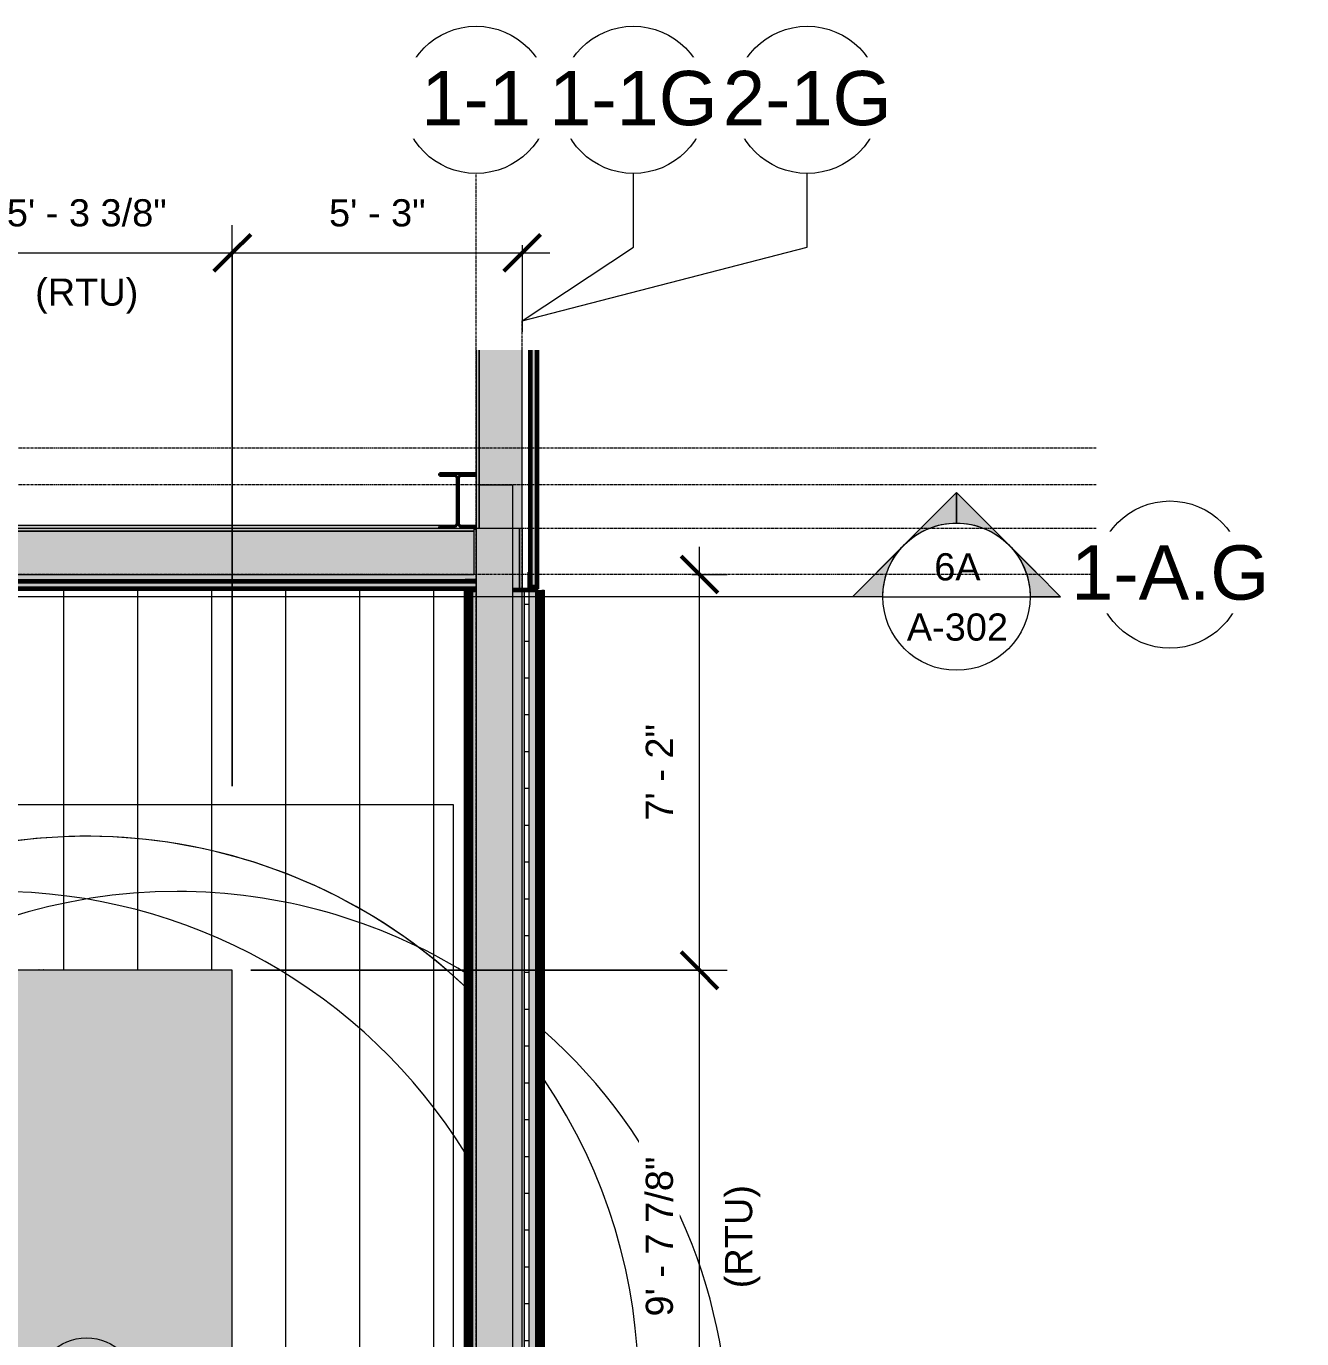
# Model space of a CAD drawing. Header units: inches. Extents: x 21290 to 29226, y -23522 to -20467.
# Drawn here: x 27632.7 to 27909.9, y -22535.6 to -22250.4 of the extents above; entities that cross this region are included whole.
import ezdxf

# ---------------------------------------------------------------- set-up
doc = ezdxf.new("R2010")
doc.units = ezdxf.units.IN
doc.header["$MEASUREMENT"] = 0
doc.linetypes.add('Grid Line 1_2_', pattern=[0.875, 0.5, -0.125, 0.125, -0.125])
for name, color, linetype, lineweight in [('A-ANNO-DIMS', 211, 'Continuous', 9), ('A-ANNO-DIMS-64', 211, 'Continuous', 9), ('A-GLAZ-CWMG', 51, 'Continuous', 9), ('A-ROOF-PATT', 132, 'Continuous', 9), ('A-WALL', 113, 'Continuous', 9), ('A-WALL-PATT', 111, 'Continuous', 25), ('G-ANNO-SYMB', 111, 'Continuous', 9), ('M-EQPM', 50, 'Continuous', 9), ('S-BEAM', 12, 'Continuous', 9), ('S-COLS', 52, 'Continuous', 9), ('S-GRID', 1, 'Continuous', 9), ('S-GRID-IDEN', 1, 'Continuous', 9)]:
    doc.layers.add(name, color=color, linetype=linetype, lineweight=lineweight)
doc.styles.add('Arial_2', font='arial.ttf', dxfattribs={"height": 11.802395})
doc.styles.add('Arial_3', font='arial.ttf', dxfattribs={"height": 5.901198})
doc.dimstyles.new('Linear_-_3_32__Arial', dxfattribs={"dimscale": 12, "dimtxt": 6, "dimasz": 0.666667, "dimexe": 0.5, "dimexo": 0.333333, "dimgap": 0.333333, "dimtad": 1, "dimdec": 4, "dimrnd": 0.0625, "dimzin": 1, "dimdsep": 46, "dimlunit": 4, "dimtxsty": 'Arial_3', "dimblk1": 'OBLIQUE', "dimblk2": 'OBLIQUE', "dimsah": 1, "dimcen": 0.09, "dimdle": 0.5, "dimazin": 0, "dimtfac": 1, "dimtdec": 4, "dimtix": 1, "dimtmove": 0, "dimatfit": 3, "dimfxl": 1, "dimtvp": 1, "dimtfill": 1, "dimfrac": 2, "dimtolj": 1, "dimtzin": 0, "dimarcsym": 2})

# ---------------------------------------------------------------- blocks, each defined once
blk = doc.blocks.new('Carrier_48TC_Standard_Efficiency_Gas_Heat_Electric_Cooling_Packaged_Rooftop_Unit_3_to_15_nominal_tons - 15 ton 48TC__16-873539-Roof Low - Callout 6')
at = {"layer": 'M-EQPM'}
for points in [[(-57.94, -31.69), (57.94, -31.69), (57.94, 31.69), (-57.94, 31.69), (-57.94, 22.38)], [(57.94, 15.44), (58.06, 15.44), (58.06, 27.31), (57.94, 27.31), (57.94, 22.38)], [(57.94, 9.44), (57.94, 9.31), (58.06, 9.31), (58.06, 10.32), (57.94, 10.32), (57.94, 9.55)], [(57.94, -25.06), (58.06, -25.06), (58.06, 6.69), (57.94, 6.69)]]:
    blk.add_hatch(color=256, dxfattribs=at).paths.add_polyline_path(points, flags=0)
for p, q in [((-105.94, -79.69), (-105.94, 67.69)), ((-105.94, 67.69), (93.94, 67.69)), ((93.94, 67.69), (93.94, -79.69)), ((57.94, 31.69), (-57.94, 31.69)), ((-57.94, 31.69), (-57.94, -31.69)), ((57.94, -31.69), (57.94, 31.69)), ((58.06, 27.31), (57.94, 27.31)), ((58.06, 27.31), (58.06, 15.44)), ((57.94, 15.44), (58.06, 15.44)), ((58.06, 10.34), (57.94, 10.34)), ((57.94, 9.29), (58.06, 9.29)), ((58.06, 10.32), (58.06, 10.34)), ((58.06, 10.34), (58.06, 9.29)), ((58.06, 9.29), (58.06, 9.31)), ((58.06, 6.69), (57.94, 6.69)), ((58.06, 6.69), (58.06, -25.06)), ((57.94, -25.06), (58.06, -25.06)), ((-57.94, -31.69), (57.94, -31.69)), ((93.94, -79.69), (-105.94, -79.69))]:
    blk.add_line(p, q, dxfattribs=at)
for centre, radius in [((-44.94, 19.69), 11), ((-44.94, 19.69), 8.25), ((-44.94, 19.69), 5.5), ((-44.94, 19.69), 2.75), ((-32.94, 0), 11), ((-32.94, 0), 8.25), ((-32.94, 0), 5.5), ((-32.94, 0), 2.75), ((-44.94, -19.69), 11), ((-44.94, -19.69), 8.25), ((-44.94, -19.69), 5.5), ((-44.94, -19.69), 2.75)]:
    blk.add_circle(centre, radius, dxfattribs=at)
for centre, start, end in [((-44.94, 19.69), 360, 238.3397), ((-32.94, 0), 316.5745, 180), ((-32.94, 0), 360, 223.4255), ((-44.94, -19.69), 360, 211.5514), ((-44.94, 19.69), 301.6603, 360), ((-32.94, 0), 180, 223.4255), ((-32.94, 0), 316.5745, 360), ((-44.94, -19.69), 328.4486, 360), ((-44.94, -19.69), 220.7634, 221.3459), ((-44.94, -19.69), 221.6953, 318.3047), ((-32.94, 0), 234.7693, 235.5808), ((-32.94, 0), 234.7693, 235.5808), ((-32.94, 0), 236.0676, 303.9324), ((-32.94, 0), 236.0676, 303.9324), ((-44.94, 19.69), 258.84, 261.5721), ((-44.94, 19.69), 263.4171, 276.5829), ((-44.94, 19.69), 278.4279, 281.16), ((-32.94, 0), 304.4192, 305.2307), ((-32.94, 0), 304.4192, 305.2307), ((-44.94, -19.69), 318.6541, 319.2366)]:
    blk.add_arc(centre, 120, start, end, dxfattribs=at)
blk = doc.blocks.new('Rectangular Mullion - Profile_Polycarbonate_Upper and left-1528482-Roof Low - Callout 6')
at = {"layer": 'A-GLAZ-CWMG'}
blk.add_hatch(color=256, dxfattribs=at).paths.add_polyline_path([(0, 1.14), (0, -0.98), (-2.83, -0.98), (-2.83, -0.86), (-2.77, -0.86), (-2.77, -0.92), (-0.06, -0.92), (-0.06, 1.08), (-3.56, 1.08), (-3.56, 0.85), (-3.37, 0.85), (-3.37, 0.79), (-3.62, 0.79), (-3.62, 1.14)], flags=0)
at = {"layer": 'A-GLAZ-CWMG', "lineweight": 30}
for p, q in [((-3.62, 1.14), (0, 1.14)), ((-3.62, 0.79), (-3.62, 1.14)), ((-3.37, 0.79), (-3.62, 0.79)), ((-0.06, 1.08), (-3.56, 1.08)), ((-3.56, 1.08), (-3.56, 0.85)), ((-3.56, 0.85), (-3.37, 0.85)), ((-3.37, 0.85), (-3.37, 0.79)), ((-0.06, -0.92), (-0.06, 1.08)), ((0, 1.14), (0, -0.98)), ((-2.83, -0.98), (-2.83, -0.86)), ((-2.83, -0.86), (-2.77, -0.86)), ((0, -0.98), (-2.83, -0.98)), ((-2.77, -0.86), (-2.77, -0.92)), ((-2.77, -0.92), (-0.06, -0.92))]:
    blk.add_line(p, q, dxfattribs=at)
blk = doc.blocks.new('Girt_C - 8_D-1405608-Roof Low - Callout 6')
at = {"layer": 'S-BEAM'}
for points in [[(26271.58, -22789.05), (26279.2, -22789.05), (26279.2, -22350.05), (26272.04, -22350.05), (26272.04, -22359.55), (26271.58, -22359.55), (26271.58, -22787.59)], [(26271.45, -22789.05), (26271.58, -22789.05), (26271.58, -22359.55), (26271.39, -22359.55), (26271.39, -22789.05)], [(26279.39, -22789.05), (26279.39, -22359.55), (26279.2, -22359.55), (26279.2, -22789.05), (26279.34, -22789.05)]]:
    blk.add_hatch(color=256, dxfattribs=at).paths.add_polyline_path(points, flags=0)
for p, q in [((26272.04, -22350.05), (26279.2, -22350.05)), ((26279.39, -22789.05), (26279.39, -22350.05)), ((26271.39, -22359.55), (26271.39, -22789.05))]:
    blk.add_line(p, q, dxfattribs=at)
blk = doc.blocks.new('Girt_C - 8_D-1411125-Roof Low - Callout 6')
at = {"layer": 'S-BEAM'}
for points in [[(26279.39, -22372.93), (26280.74, -22372.93), (26280.74, -22359.55), (26279.39, -22359.55)], [(26280.75, -22372.93), (26280.81, -22372.93), (26280.81, -22359.55), (26280.74, -22359.55), (26280.74, -22372.93)], [(26281.2, -22372.93), (26281.39, -22372.93), (26281.37, -22359.55), (26280.81, -22359.55), (26280.81, -22372.93), (26281.2, -22372.93)]]:
    blk.add_hatch(color=256, dxfattribs=at).paths.add_polyline_path(points, flags=0)
for p, q in [((26280.74, -22359.55), (26280.74, -22372.93)), ((26280.81, -22359.55), (26280.81, -22372.93)), ((26281.39, -22359.55), (26281.39, -22372.93))]:
    blk.add_line(p, q, dxfattribs=at)
blk = doc.blocks.new('Girt_Z - 10_D-1472864-Roof Low - Callout 6')
at = {"layer": 'S-BEAM'}
for points in [[(26270.89, -22360.13), (26270.89, -22359.55), (25632.1, -22359.55), (25632.1, -22360.13), (26264.11, -22360.13)], [(26270.89, -22360.2), (26270.89, -22360.13), (25632.1, -22360.13), (25632.1, -22360.2), (26264.11, -22360.2)], [(26270.89, -22369.37), (26270.89, -22360.2), (25632.1, -22360.2), (25632.1, -22369.37), (26269.66, -22369.37)], [(26270.89, -22369.55), (26270.89, -22369.37), (25632.1, -22369.39), (25632.1, -22369.55), (26269.66, -22369.55)]]:
    blk.add_hatch(color=256, dxfattribs=at).paths.add_polyline_path(points, flags=0)
for p, q in [((26270.89, -22359.55), (25632.1, -22359.55)), ((26270.89, -22360.13), (25632.1, -22360.13)), ((26270.89, -22360.2), (25632.1, -22360.2)), ((26270.89, -22359.55), (26270.89, -22360.13)), ((26270.89, -22360.13), (26270.89, -22360.2)), ((26270.89, -22360.2), (26270.89, -22369.37)), ((25632.1, -22369.55), (26270.89, -22369.55)), ((26270.89, -22369.37), (26270.89, -22369.55))]:
    blk.add_line(p, q, dxfattribs=at)
blk = doc.blocks.new('Girt_Z - 10_D-1223971-Roof Low - Callout 6')
at = {"layer": 'S-BEAM'}
for points in [[(26271.39, -22359.55), (26271.96, -22359.55), (26271.96, -22320.77), (26271.39, -22320.77), (26271.39, -22358.87)], [(26271.96, -22359.55), (26272.04, -22359.55), (26272.04, -22320.77), (26271.96, -22320.77), (26271.96, -22358.87)], [(26281.2, -22359.55), (26281.2, -22320.77), (26272.04, -22320.77), (26272.04, -22359.55), (26275.2, -22359.55)], [(26281.3, -22359.55), (26281.39, -22359.55), (26281.37, -22320.77), (26281.2, -22320.77), (26281.2, -22359.55)]]:
    blk.add_hatch(color=256, dxfattribs=at).paths.add_polyline_path(points, flags=0)
for p, q in [((26271.39, -22320.77), (26271.39, -22359.55)), ((26271.96, -22320.77), (26271.96, -22359.55)), ((26272.04, -22320.77), (26272.04, -22359.55)), ((26281.39, -22359.55), (26281.39, -22320.77)), ((26271.96, -22359.55), (26271.39, -22359.55)), ((26272.04, -22359.55), (26271.96, -22359.55)), ((26281.2, -22359.55), (26272.04, -22359.55)), ((26281.39, -22359.55), (26281.2, -22359.55))]:
    blk.add_line(p, q, dxfattribs=at)
blk = doc.blocks.new('Rectangular Mullion - Profile_Polycarbonate_right-1125060-Roof Low - Callout 6')
at = {"layer": 'A-GLAZ-CWMG'}
h = blk.add_hatch(color=256, dxfattribs=at)
h.paths.add_polyline_path([(-1.25, -0.98), (-1.25, -0.92), (-2.77, -0.92), (-2.77, -0.86), (-2.83, -0.86), (-2.83, -0.98)], flags=0)
h.paths.add_polyline_path([(-3.37, 0.79), (-3.37, 0.85), (-3.56, 0.85), (-3.56, 1.08), (-1.25, 1.1), (-1.25, 1.14), (-3.62, 1.14), (-3.62, 0.79)], flags=0)
at = {"layer": 'A-GLAZ-CWMG', "lineweight": 30}
for p, q in [((-1.25, 1.14), (-3.62, 1.14)), ((-3.62, 1.14), (-3.62, 0.79)), ((-3.62, 0.79), (-3.37, 0.79)), ((-3.56, 0.85), (-3.56, 1.08)), ((-3.56, 1.08), (-1.25, 1.08)), ((-3.37, 0.85), (-3.56, 0.85)), ((-3.37, 0.79), (-3.37, 0.85)), ((-2.77, -0.86), (-2.83, -0.86)), ((-2.83, -0.86), (-2.83, -0.98)), ((-2.83, -0.98), (-1.25, -0.98)), ((-2.77, -0.92), (-2.77, -0.86)), ((-1.25, -0.92), (-2.77, -0.92))]:
    blk.add_line(p, q, dxfattribs=at)
blk = doc.blocks.new('Grid - Grid Head - Circle-14747-Roof Low - Callout 6')
at = {"layer": 'S-GRID-IDEN'}
blk.add_circle((0, 0), 0.25, dxfattribs=at)
blk = doc.blocks.new('Section - Section Head - Filled-1526-Roof Low - Callout 6')
at = {"layer": 'G-ANNO-SYMB'}
h = blk.add_hatch(color=256, dxfattribs=at)
edge = h.paths.add_edge_path(flags=0)
edge.add_line((-0.4268, 0.1768), (-0.25, 0.3536))
edge.add_line((-0.25, 0.3536), (-0.25, 0.25))
edge.add_arc((-0.25, 0), 0.25, 90, 135)
h = blk.add_hatch(color=256, dxfattribs=at)
edge = h.paths.add_edge_path(flags=0)
edge.add_arc((-0.25, 0), 0.25, 45, 90)
edge.add_line((-0.25, 0.25), (-0.25, 0.3536))
edge.add_line((-0.25, 0.3536), (-0.0732, 0.1768))
h = blk.add_hatch(color=256, dxfattribs=at)
edge = h.paths.add_edge_path(flags=0)
edge.add_arc((-0.25, 0), 0.2503, 137.9216, 180)
edge.add_line((-0.5003, 0), (-0.6036, 0))
edge.add_line((-0.6036, 0), (-0.4358, 0.1678))
h = blk.add_hatch(color=256, dxfattribs=at)
edge = h.paths.add_edge_path(flags=0)
edge.add_line((-0.0642, 0.1678), (0.1036, 0))
edge.add_line((0.1036, 0), (0.0003, 0))
edge.add_arc((-0.25, 0), 0.2503, 0, 42.0784)
for p, q in [((-0.25, 0.3536), (-0.6036, 0)), ((-0.25, 0.3536), (-0.4268, 0.1768)), ((-0.25, 0.3536), (0.1036, 0)), ((-0.25, 0.25), (-0.25, 0.3536)), ((-0.0732, 0.1768), (-0.25, 0.3536)), ((-0.25, 0.3536), (-0.25, 0.25)), ((-0.4358, 0.1678), (-0.6036, 0)), ((0.1036, 0), (-0.0642, 0.1678)), ((-0.6036, 0), (-0.5003, 0)), ((0.0003, 0), (0.1036, 0)), ((-0.5, 0), (-0.6036, 0)), ((0, 0), (0.1036, 0))]:
    blk.add_line(p, q, dxfattribs=at)
for radius, start, end in [(0.25, 360, 180), (0.25, 90, 135), (0.25, 45, 90), (0.2503, 137.9216, 180), (0.2503, 0, 42.0784), (0.25, 180, 360)]:
    blk.add_arc((-0.25, 0), radius, start, end, dxfattribs=at)
blk = doc.blocks.new('DIMBLOCK5-Roof Low - Callout 6')
at = {"layer": 'A-ANNO-DIMS-64'}
for p, q in [((27614.12, -22415.55), (27614.12, -22293.62)), ((27677.49, -22415.55), (27677.49, -22293.62)), ((27614.12, -22299.62), (27677.49, -22299.62)), ((27614.12, -22299.62), (27614.12, -22415.55)), ((27677.49, -22299.62), (27677.49, -22415.55))]:
    blk.add_line(p, q, dxfattribs=at)
at = {"layer": 'A-ANNO-DIMS-64', "lineweight": 50}
for p, q in [((27614.12, -22299.62), (27618.12, -22295.62)), ((27677.49, -22299.62), (27681.49, -22295.62)), ((27614.12, -22299.62), (27610.12, -22303.62)), ((27677.49, -22299.62), (27673.49, -22303.62))]:
    blk.add_line(p, q, dxfattribs=at)
at = {"layer": 'A-ANNO-DIMS-64', "color": 0, "attachment_point": 1, "line_spacing_factor": 0.938532, "style": 'Arial_3', "bg_fill": 3, "box_fill_scale": 1.25, "bg_fill_color": 0, "bg_fill_transparency": 0}
for s, insert, char_height, width in [('5\' - 3 3/8"', (27628.5, -22287.97), 5.9012, 41.5385), ('(RTU)', (27634.64, -22305.2), 5.901, 26.8062)]:
    blk.add_mtext(s, dxfattribs=dict(at, insert=insert, char_height=char_height, width=width))
blk = doc.blocks.new('_Oblique')
at = {"color": 0, "linetype": 'ByBlock', "lineweight": -2}
blk.add_line((-0.5, -0.5), (0.5, 0.5), dxfattribs=at)
blk = doc.blocks.new('DIMBLOCK6-Roof Low - Callout 6')
at = {"layer": 'A-ANNO-DIMS-64'}
for p, q in [((27677.49, -22415.55), (27677.49, -22293.62)), ((27740.49, -22297.97), (27740.49, -22305.62)), ((27677.49, -22299.62), (27746.49, -22299.62)), ((27677.49, -22299.62), (27677.49, -22415.55)), ((27740.49, -22299.62), (27740.49, -22316.82))]:
    blk.add_line(p, q, dxfattribs=at)
at = {"layer": 'A-ANNO-DIMS-64', "lineweight": 50}
for p, q in [((27677.49, -22299.62), (27681.49, -22295.62)), ((27740.49, -22299.62), (27744.49, -22295.62)), ((27677.49, -22299.62), (27673.49, -22303.62)), ((27740.49, -22299.62), (27736.49, -22303.62))]:
    blk.add_line(p, q, dxfattribs=at)
at = {"layer": 'A-ANNO-DIMS-64', "color": 0, "insert": (27698.52, -22287.97), "char_height": 5.901, "width": 25.1446, "attachment_point": 1, "line_spacing_factor": 0.938532, "style": 'Arial_3', "bg_fill": 3, "box_fill_scale": 1.25, "bg_fill_color": 0, "bg_fill_transparency": 0}
blk.add_mtext('5\' - 3"', dxfattribs=at)
blk = doc.blocks.new('DIMBLOCK10-Roof Low - Callout 6')
at = {"layer": 'A-ANNO-DIMS-64', "lineweight": 50}
for p, q in [((27779.02, -22455.55), (27775.02, -22451.55)), ((27779.02, -22455.55), (27783.02, -22459.55)), ((27779.02, -22571.43), (27775.02, -22567.43)), ((27779.02, -22571.43), (27783.02, -22575.43))]:
    blk.add_line(p, q, dxfattribs=at)
at = {"layer": 'A-ANNO-DIMS-64'}
for p, q in [((27681.49, -22455.55), (27785.02, -22455.55)), ((27779.02, -22455.55), (27681.49, -22455.55)), ((27779.02, -22571.43), (27779.02, -22455.55)), ((27681.49, -22571.43), (27785.02, -22571.43)), ((27779.02, -22571.43), (27681.49, -22571.43))]:
    blk.add_line(p, q, dxfattribs=at)
at = {"layer": 'A-ANNO-DIMS-64', "color": 0, "attachment_point": 1, "rotation": 90, "line_spacing_factor": 0.938532, "style": 'Arial_3', "bg_fill": 3, "box_fill_scale": 1.25, "bg_fill_color": 0, "bg_fill_transparency": 0}
for s, insert, char_height, width in [('9\' - 7 7/8"', (27767.36, -22530.8), 5.9012, 41.5385), ('(RTU)', (27784.59, -22524.66), 5.901, 26.8062)]:
    blk.add_mtext(s, dxfattribs=dict(at, insert=insert, char_height=char_height, width=width))
blk = doc.blocks.new('DIMBLOCK11-Roof Low - Callout 6')
at = {"layer": 'A-ANNO-DIMS-64'}
for p, q in [((27779.02, -22455.55), (27779.02, -22363.55)), ((27777.36, -22369.55), (27785.02, -22369.55)), ((27779.02, -22369.55), (27777.36, -22369.55)), ((27681.49, -22455.55), (27785.02, -22455.55)), ((27779.02, -22455.55), (27681.49, -22455.55))]:
    blk.add_line(p, q, dxfattribs=at)
at = {"layer": 'A-ANNO-DIMS-64', "lineweight": 50}
for p, q in [((27779.02, -22369.55), (27775.02, -22365.55)), ((27779.02, -22369.55), (27783.02, -22373.55)), ((27779.02, -22455.55), (27775.02, -22451.55)), ((27779.02, -22455.55), (27783.02, -22459.55))]:
    blk.add_line(p, q, dxfattribs=at)
at = {"layer": 'A-ANNO-DIMS-64', "color": 0, "insert": (27767.36, -22423.03), "char_height": 5.901, "width": 25.1446, "attachment_point": 1, "rotation": 90, "line_spacing_factor": 0.938532, "style": 'Arial_3', "bg_fill": 3, "box_fill_scale": 1.25, "bg_fill_color": 0, "bg_fill_transparency": 0}
blk.add_mtext('7\' - 2"', dxfattribs=at)

msp = doc.modelspace()

# ---------------------------------------------------------------- hatches: boundary and pattern name
at = {"layer": 'A-ROOF-PATT'}
h = msp.add_hatch(dxfattribs=at)
h.set_pattern_fill('FP_18', color=256, style=0, pattern_type=2)
h.set_pattern_definition([(90, (1459.402, -40.069), (-16.082, 1e-15), [])])
h.paths.add_polyline_path([(27534.72241, -22885.61531), (27753.49374, -22885.61531), (27753.49374, -22799.17781), (27731.74374, -22799.17781), (27731.74374, -22798.61531), (27139.18124, -22798.61531), (27139.18124, -22446.67781), (27141.99374, -22446.67781), (27141.99374, -22447.30281), (27149.99374, -22447.30281), (27149.99374, -22450.25442), (27150.0487, -22450.22795), (27150.93879, -22450.22795), (27151.74802, -22450.62329), (27152.29568, -22451.31004), (27152.49374, -22452.17781), (27152.27197, -22453.07531), (27151.74072, -22453.74147), (27150.93879, -22454.12767), (27149.99374, -22454.14679), (27149.99374, -22613.50442), (27150.0487, -22613.47795), (27150.93879, -22613.47795), (27151.74802, -22613.87329), (27152.29568, -22614.56004), (27152.49374, -22615.42781), (27152.27197, -22616.32531), (27151.74072, -22616.99147), (27150.93879, -22617.37767), (27149.99374, -22617.39679), (27149.99374, -22785.37942), (27150.0487, -22785.35295), (27150.93879, -22785.35295), (27151.74802, -22785.74829), (27152.29568, -22786.43504), (27152.49374, -22787.30281), (27152.37962, -22787.80281), (27438.10787, -22787.80281), (27437.99374, -22787.30281), (27438.21552, -22786.40531), (27438.74676, -22785.73915), (27439.5487, -22785.35295), (27440.43879, -22785.35295), (27441.24802, -22785.74829), (27441.79568, -22786.43504), (27441.99374, -22787.30281), (27441.87962, -22787.80281), (27728.24374, -22787.80281), (27728.24374, -22784.17781), (27153.61874, -22784.17781), (27153.61874, -22446.67781), (27154.18124, -22446.67781), (27154.18124, -22783.61531), (27728.24374, -22783.61531), (27728.24374, -22372.92781), (27730.49374, -22372.92781), (27730.49374, -22372.80381), (27091.20241, -22372.80281), (27091.20241, -22861.61531), (27415.99374, -22861.61531), (27415.99374, -22885.61531), (27490.37041, -22885.61531)], flags=0)
h.paths.add_polyline_path([(27179.90641, -22800.11531), (27137.68124, -22800.11531), (27137.68124, -22446.67781), (27138.24374, -22446.67781), (27138.24374, -22799.55281), (27743.49374, -22799.55281), (27743.49374, -22800.11531), (27268.61041, -22800.11531)], flags=0)
h.paths.add_polyline_path([(27142.18124, -22795.80281), (27148.74374, -22795.77769), (27148.74374, -22789.05281), (27141.99374, -22789.05281), (27141.99374, -22795.80281), (27142.10312, -22795.80281)], flags=0)
h.paths.add_polyline_path([(27439.5487, -22787.80281), (27441.65477, -22787.80281), (27441.78874, -22787.30281), (27441.54826, -22786.40531), (27440.89124, -22785.74829), (27439.99374, -22785.50781), (27439.09624, -22785.74829), (27438.43126, -22786.43504), (27438.19874, -22787.30281), (27438.33272, -22787.80281), (27439.09624, -22787.80281)], flags=0)
h.paths.add_polyline_path([(27149.99374, -22787.80281), (27152.15477, -22787.80281), (27152.28874, -22787.30281), (27152.04826, -22786.40531), (27151.39124, -22785.74829), (27150.49374, -22785.50781), (27149.99374, -22785.64178), (27149.99374, -22787.58545)], flags=0)
h.paths.add_polyline_path([(27645.60241, -22738.30281), (27589.36874, -22738.30281), (27589.36874, -22678.80281), (27677.49374, -22678.80281), (27677.49374, -22683.80281), (27677.61874, -22683.80281), (27677.61874, -22696.42781), (27677.49374, -22696.42781), (27677.49374, -22700.42221), (27677.61874, -22700.42221), (27677.61874, -22701.43341), (27677.49374, -22701.43341), (27677.49374, -22703.67781), (27677.61874, -22703.67781), (27677.61874, -22732.05281), (27677.49374, -22732.05281), (27677.49374, -22738.30281), (27660.24374, -22738.30281)], flags=0)
h.paths.add_polyline_path([(27150.49374, -22617.22281), (27151.39124, -22616.98233), (27152.05623, -22616.29558), (27152.28874, -22615.42781), (27152.04826, -22614.53031), (27151.35711, -22613.86415), (27150.49374, -22613.63281), (27149.99374, -22613.76678), (27149.99374, -22617.08884), (27150.0487, -22617.10356)], flags=0)
h.paths.add_polyline_path([(27446.01841, -22611.30281), (27411.24374, -22611.30281), (27411.24374, -22607.11531), (27391.36874, -22607.11531), (27391.36874, -22598.17781), (27383.96884, -22598.17781), (27383.96884, -22564.17781), (27391.36874, -22564.17781), (27391.36874, -22553.11531), (27411.24374, -22553.11531), (27411.24374, -22548.92781), (27468.49374, -22548.92781), (27468.49374, -22552.30486), (27478.61874, -22552.30486), (27478.61874, -22556.30486), (27468.49374, -22556.30486), (27468.49374, -22558.11531), (27485.24374, -22558.11531), (27485.24374, -22576.11531), (27468.49374, -22576.11531), (27468.49374, -22611.30281)], flags=0)
h.paths.add_polyline_path([(27253.98198, -22571.42781), (27205.49374, -22571.42781), (27205.49374, -22455.55281), (27209.86874, -22455.55281), (27209.86874, -22455.42781), (27221.74374, -22455.42781), (27221.74374, -22455.55281), (27226.86314, -22455.55281), (27226.86314, -22455.42781), (27227.87435, -22455.42781), (27227.87435, -22455.55281), (27230.49374, -22455.55281), (27230.49374, -22455.42781), (27262.24374, -22455.42781), (27262.24374, -22455.55281), (27268.86874, -22455.55281), (27268.86874, -22571.42781), (27254.08749, -22571.42781)], flags=0)
h.paths.add_polyline_path([(27654.55624, -22571.42781), (27614.11874, -22571.42781), (27614.11874, -22455.55281), (27618.49374, -22455.55281), (27618.49374, -22455.42781), (27630.36874, -22455.42781), (27630.36874, -22455.55281), (27635.48814, -22455.55281), (27635.48814, -22455.42781), (27636.49935, -22455.42781), (27636.49935, -22455.55281), (27639.11874, -22455.55281), (27639.11874, -22455.42781), (27670.86874, -22455.42781), (27670.86874, -22455.55281), (27677.49374, -22455.55281), (27677.49374, -22571.42781), (27654.76728, -22571.42781)], flags=0)
h.paths.add_polyline_path([(27150.49374, -22453.97281), (27151.39124, -22453.73233), (27152.05623, -22453.04558), (27152.28874, -22452.17781), (27152.04826, -22451.28031), (27151.39124, -22450.62329), (27150.49374, -22450.38281), (27149.99374, -22450.51678), (27149.99374, -22453.83884), (27150.0487, -22453.85356)], flags=0)
at = {"layer": 'A-WALL', "lineweight": 5}
h = msp.add_hatch(color=256, dxfattribs=at)
h.paths.add_polyline_path([(27728.90974, -22372.80281), (27728.90974, -22372.67881), (27728.97224, -22372.67881), (27728.97224, -22372.74131), (27730.49374, -22372.74131), (27730.49374, -22372.60634), (27091.20241, -22372.60634), (27091.20241, -22372.80281), (27728.76241, -22372.80281)], flags=0)
h.paths.add_polyline_path([(27728.76241, -22371.03154), (27730.49374, -22371.03154), (27730.49374, -22370.74031), (27728.18424, -22370.74031), (27728.18424, -22370.96931), (27728.37174, -22370.96931), (27728.37174, -22371.03154), (27728.47547, -22371.03154)], flags=0)
h.paths.add_polyline_path([(27728.12174, -22371.03154), (27728.12174, -22370.67781), (27730.49374, -22370.67781), (27730.49374, -22359.55281), (27729.99374, -22359.55281), (27729.99374, -22369.55281), (27091.20241, -22369.55281), (27091.20241, -22371.03154), (27723.21841, -22371.03154)], flags=0)
h.paths.add_polyline_path([(27423.84241, -22359.55281), (27722.49374, -22359.55281), (27722.49374, -22359.11922), (27725.65781, -22359.11922), (27726.1467, -22358.91671), (27726.19388, -22358.80281), (27091.20241, -22358.80281), (27091.20241, -22359.55281), (27401.66641, -22359.55281)], flags=0)
h.paths.add_polyline_path([(27727.32968, -22359.11922), (27730.49374, -22359.11922), (27730.49374, -22358.80281), (27726.79361, -22358.80281), (27726.84078, -22358.91671)], flags=0)
for points in [[(27623.42641, -22372.60634), (27730.49374, -22372.60634), (27730.49374, -22371.03154), (27091.20241, -22371.03154), (27091.20241, -22372.60634), (27446.01841, -22372.60634)], [(27729.74374, -22798.30281), (27730.49374, -22798.30281), (27730.49374, -22372.92781), (27729.74374, -22372.92781), (27729.74374, -22797.11237)], [(27740.49374, -22798.30281), (27740.99374, -22798.30281), (27740.99374, -22372.92781), (27740.49374, -22372.92781), (27740.49374, -22797.11237)], [(27743.49374, -22798.30281), (27743.49374, -22372.92781), (27741.99374, -22372.92781), (27741.99374, -22798.30281)], [(27743.49374, -22798.30281), (27743.80624, -22798.30281), (27743.80624, -22372.92781), (27743.49374, -22372.92781), (27743.49374, -22797.11237)], [(27745.30624, -22798.30281), (27745.30624, -22372.92781), (27744.80624, -22372.92781), (27744.80624, -22798.30281)], [(27744.80624, -22797.99031), (27745.30624, -22797.99031), (27745.30624, -22372.92781), (27744.80624, -22372.92781), (27744.80624, -22797.11237)]]:
    msp.add_hatch(color=256, dxfattribs=at).paths.add_polyline_path(points, flags=0)
at = {"layer": 'A-WALL'}
h = msp.add_hatch(color=256, dxfattribs=at)
h.paths.add_polyline_path([(27138.18124, -22799.61531), (27743.49374, -22799.61531), (27743.49374, -22799.55281), (27138.24374, -22799.55281), (27138.24374, -22446.67781), (27138.18124, -22446.67781), (27138.18124, -22797.11237)], flags=0)
h.paths.add_polyline_path([(27744.74374, -22798.30281), (27744.80624, -22798.30281), (27744.80624, -22372.92781), (27744.74374, -22372.92781), (27744.74374, -22797.11237)], flags=0)
h.paths.add_polyline_path([(27729.36874, -22798.30281), (27729.36874, -22372.92781), (27729.30624, -22372.92781), (27729.30624, -22798.30281)], flags=0)
h.paths.add_polyline_path([(27153.61874, -22784.17781), (27730.49374, -22784.17643), (27730.49374, -22784.11531), (27153.68124, -22784.11531), (27153.68124, -22446.67781), (27153.61874, -22446.67781), (27153.61874, -22778.05854)], flags=0)
h.paths.add_polyline_path([(27743.49374, -22784.17781), (27743.49374, -22784.11531), (27738.49374, -22784.11531), (27738.49374, -22784.17781)], flags=0)
at = {"layer": 'A-WALL', "lineweight": 18}
h = msp.add_hatch(color=256, dxfattribs=at)
h.paths.add_polyline_path([(27729.30624, -22798.30281), (27729.30624, -22372.92781), (27728.24374, -22372.92781), (27728.24374, -22787.80281), (27728.99374, -22787.82793), (27728.99374, -22795.80281), (27728.24374, -22795.80281), (27728.24374, -22798.30281)], flags=0)
h.paths.add_polyline_path([(27729.36874, -22798.30281), (27729.74374, -22798.30281), (27729.74374, -22372.92781), (27729.36874, -22372.92781), (27729.36874, -22797.11237)], flags=0)
at = {"layer": 'A-WALL'}
h = msp.add_hatch(color=256, dxfattribs=at)
h.paths.add_polyline_path([(27729.30624, -22797.99031), (27729.36874, -22797.99031), (27729.36874, -22372.92781), (27729.30624, -22372.92781), (27729.30624, -22797.11237)], flags=0)
h.paths.add_polyline_path([(27744.80624, -22797.99031), (27744.80624, -22372.92781), (27744.74374, -22372.92781), (27744.74374, -22797.99031)], flags=0)
at = {"layer": 'A-WALL-PATT', "lineweight": 9, "transparency": 33554649}
for points in [[(27743.78114, -22372.17881), (27743.78114, -22320.76654), (27742.20634, -22320.76654), (27742.20634, -22372.17881)], [(27730.49374, -22372.60634), (27730.49374, -22371.03154), (27091.20241, -22371.03154), (27091.20241, -22372.60634), (27728.76241, -22372.60634)]]:
    msp.add_hatch(color=256, dxfattribs=at).paths.add_polyline_path(points, flags=0)
at = {"layer": 'A-WALL-PATT', "lineweight": 9}
h = msp.add_hatch(dxfattribs=at)
h.set_pattern_fill('FP_20', color=256, style=0, pattern_type=2)
h.set_pattern_definition([(161.57, (1459.424, 0.32), (-2.560496185, -0.000537386), [0, -18.214, 2.022, 0]), (18.43, (1458.784, 0.32), (-2.560496185, 0.000537386), [0, -18.214, 2.022, 0]), (108.43, (1459.424, 0.32), (1.27922091, -6.400876726), [6.07, -14.166]), (71.57, (1458.784, 0.32), (1.27922091, 6.400876726), [6.07, -14.166])])
h.paths.add_polyline_path([(27730.49374, -22798.30281), (27740.49374, -22798.30281), (27740.49374, -22372.92781), (27738.49374, -22372.92781), (27738.49374, -22789.05281), (27730.49374, -22789.05281), (27730.49374, -22797.11237)], flags=0)
h = msp.add_hatch(dxfattribs=at)
h.set_pattern_fill('FP_19', color=256, style=0, pattern_type=2)
h.set_pattern_definition([(0, (1459.104, 0), (0, 8), []), (90, (1459.104, 0), (-8, 5e-16), [])])
h.paths.add_polyline_path([(27740.99374, -22798.30281), (27741.99374, -22798.30281), (27741.99374, -22372.92781), (27740.99374, -22372.92781), (27740.99374, -22797.11237)], flags=0)
at = {"layer": 'S-COLS'}
h = msp.add_hatch(dxfattribs=at)
h.set_pattern_fill('FP_21', color=256, style=0, pattern_type=2)
h.set_pattern_definition([(45, (1459.104, 0), (-6.3356768, 6.3356768), []), (45, (1459.104, 9.6), (-6.3356768, 6.3356768), [])])
h.paths.add_polyline_path([(27730.49374, -22359.55281), (27730.49374, -22359.11922), (27727.32968, -22359.11922), (27726.84078, -22358.91671), (27726.63828, -22358.42781), (27726.63828, -22348.67781), (27726.84078, -22348.18891), (27727.32968, -22347.9864), (27730.49374, -22347.9864), (27730.49374, -22347.55281), (27722.49374, -22347.55281), (27722.49374, -22347.9864), (27725.65781, -22347.9864), (27726.1467, -22348.18891), (27726.34921, -22348.67781), (27726.34921, -22358.42781), (27726.1467, -22358.91671), (27725.65781, -22359.11922), (27722.49374, -22359.11922), (27722.49374, -22359.55281), (27729.99374, -22359.55281)], flags=0)

# ---------------------------------------------------------------- linework, layer by layer
at = {"layer": 'A-WALL', "lineweight": 60}
for p, q in [((27742.20634, -22320.76654), (27742.20634, -22372.17881)), ((27743.78114, -22372.17881), (27743.78114, -22320.76654)), ((27730.49374, -22371.03154), (27091.20241, -22371.03154)), ((27091.20241, -22372.60634), (27730.49374, -22372.60634)), ((27728.24374, -22372.92781), (27728.24374, -22787.80281)), ((27730.49374, -22372.92781), (27728.24374, -22372.92781)), ((27729.30624, -22372.92781), (27729.30624, -22798.30281)), ((27729.36874, -22798.30281), (27729.36874, -22372.92781)), ((27743.80624, -22372.92781), (27738.49374, -22372.92781)), ((27742.20634, -22372.17881), (27743.78114, -22372.17881)), ((27743.80624, -22798.30281), (27743.80624, -22372.92781)), ((27744.80624, -22372.92781), (27744.74374, -22372.92781)), ((27744.74374, -22372.92781), (27744.74374, -22798.30281)), ((27744.80624, -22798.30281), (27744.80624, -22372.92781))]:
    msp.add_line(p, q, dxfattribs=at)
at = {"layer": 'A-WALL', "lineweight": 18}
for p, q in [((27091.20241, -22358.80281), (27726.19388, -22358.80281)), ((27726.79361, -22358.80281), (27730.49374, -22358.80281)), ((27728.90974, -22372.80281), (27091.20241, -22372.80281)), ((27729.74374, -22798.30281), (27729.74374, -22372.92781)), ((27740.49374, -22798.30281), (27740.49374, -22372.92781)), ((27740.99374, -22798.61531), (27740.99374, -22372.92781)), ((27741.99374, -22798.30281), (27741.99374, -22372.92781)), ((27743.49374, -22795.80281), (27743.49374, -22372.92781)), ((27744.80624, -22372.92781), (27745.30624, -22372.92781)), ((27745.30624, -22372.92781), (27745.30624, -22798.30281))]:
    msp.add_line(p, q, dxfattribs=at)
at = {"layer": 'G-ANNO-SYMB'}
for q in [(27027.21493, -22374.35697), (27850.89395, -22374.35697)]:
    msp.add_line((27818.89395, -22374.35697), q, dxfattribs=at)
at = {"layer": 'S-COLS', "lineweight": 40}
for p, q in [((27730.49374, -22347.55281), (27722.49374, -22347.55281)), ((27722.49374, -22347.55281), (27722.49374, -22347.9864)), ((27722.49374, -22347.9864), (27725.65781, -22347.9864)), ((27726.34921, -22348.67781), (27726.34921, -22358.42781)), ((27726.63828, -22358.42781), (27726.63828, -22348.67781)), ((27727.32968, -22347.9864), (27730.49374, -22347.9864)), ((27725.65781, -22359.11922), (27722.49374, -22359.11922)), ((27722.49374, -22359.11922), (27722.49374, -22359.55281)), ((27730.49374, -22359.11922), (27727.32968, -22359.11922)), ((27729.99374, -22359.55281), (27730.49374, -22359.55281))]:
    msp.add_line(p, q, dxfattribs=at)
for centre, start, end in [((27725.65781, -22348.67781), 0, 90), ((27727.32968, -22348.67781), 90, 180), ((27725.65781, -22358.42781), 270, 0), ((27727.32968, -22358.42781), 180, 270)]:
    msp.add_arc(centre, 0.69141, start, end, dxfattribs=at)
at = {"layer": 'S-GRID', "linetype": 'Grid Line 1_2_'}
for p, q in [((27730.49374, -22947.36918), (27730.49374, -22282.37433)), ((27730.49374, -22947.36918), (27730.49374, -22282.37433)), ((27740.49374, -22947.36918), (27740.49374, -22314.37433)), ((27740.49374, -22947.36918), (27740.49374, -22314.37433)), ((27865.28658, -22342.05281), (27026.71493, -22342.05281)), ((27865.28658, -22350.05281), (27026.71493, -22350.05281)), ((27865.28658, -22359.55281), (27026.71493, -22359.55281))]:
    msp.add_line(p, q, dxfattribs=at)
at = {"layer": 'S-GRID'}
for p, q in [((27764.68036, -22298.37433), (27764.68036, -22282.37433)), ((27802.46473, -22298.37433), (27802.46473, -22282.37433)), ((27740.49374, -22314.37433), (27764.68036, -22298.37433)), ((27740.49374, -22314.37433), (27802.46473, -22298.37433))]:
    msp.add_line(p, q, dxfattribs=at)

# ---------------------------------------------------------------- block references
at = {"layer": 'A-GLAZ-CWMG', "extrusion": (0, 0, -1), "rotation": 269.9999999999958}
msp.add_blockref('Rectangular Mullion - Profile_Polycarbonate_Upper and left-1528482-Roof Low - Callout 6', (-27742.99374, -22372.67781), dxfattribs=at)
at = {"layer": 'A-GLAZ-CWMG'}
msp.add_blockref('Rectangular Mullion - Profile_Polycarbonate_right-1125060-Roof Low - Callout 6', (27731.74374, -22371.81894), dxfattribs=at)
at = {"layer": 'M-EQPM', "rotation": 89.99999999999999}
msp.add_blockref('Carrier_48TC_Standard_Efficiency_Gas_Heat_Electric_Cooling_Packaged_Rooftop_Unit_3_to_15_nominal_tons - 15 ton 48TC__16-873539-Roof Low - Callout 6', (27645.80624, -22513.49031), dxfattribs=at)
at = {"layer": 'S-BEAM'}
for name in ['Girt_Z - 10_D-1223971-Roof Low - Callout 6', 'Girt_C - 8_D-1405608-Roof Low - Callout 6', 'Girt_Z - 10_D-1472864-Roof Low - Callout 6', 'Girt_C - 8_D-1411125-Roof Low - Callout 6']:
    msp.add_blockref(name, (1459.10352, 0), dxfattribs=at)
at = {"layer": 'S-GRID-IDEN', "xscale": 63.99999999999997, "yscale": 63.99999999999997, "zscale": 63.99999999999997}
msp.add_blockref('Grid - Grid Head - Circle-14747-Roof Low - Callout 6', (27764.68036, -22266.37433), dxfattribs=at)
at = {"layer": 'S-GRID-IDEN', "xscale": 63.99999999999997, "yscale": 63.99999999999997, "zscale": 63.99999999999997, "rotation": 90}
msp.add_blockref('Grid - Grid Head - Circle-14747-Roof Low - Callout 6', (27881.28658, -22369.55281), dxfattribs=at)

# ---------------------------------------------------------------- texts
at = {"layer": 'G-ANNO-SYMB', "char_height": 5.901198, "attachment_point": 2, "line_spacing_factor": 0.938532, "style": 'Arial_3'}
for s, insert, width in [('6A', (27835.09887, -22364.91089), 12.024), ('A-302', (27835.09887, -22378.00171), 26.208)]:
    msp.add_mtext(s, dxfattribs=dict(at, insert=insert, width=width))

# ---------------------------------------------------------------- next in the draw order: texts
at = {"layer": 'S-GRID-IDEN', "char_height": 11.802395, "attachment_point": 2, "line_spacing_factor": 0.938532, "style": 'Arial_2', "bg_fill": 3, "box_fill_scale": 1.25, "bg_fill_color": 0, "bg_fill_transparency": 0}
for s, insert, width in [('1-1G', (27764.67728, -22260.08308), 43.632), ('1-A.G', (27881.35157, -22363.19964), 51.264)]:
    msp.add_mtext(s, dxfattribs=dict(at, insert=insert, width=width))

# ---------------------------------------------------------------- next in the draw order: dimensions: what is measured, and where the dimension line sits
at = {"layer": 'A-ANNO-DIMS'}
dim = msp.add_linear_dim(base=(27779.01797, -22455.55281), p1=(27677.49374, -22571.42781), p2=(27677.49374, -22455.55281), angle=90, text='<>\\X(RTU)', dimstyle='Linear_-_3_32__Arial', override={"dimpost": '<>', "dimfxl": 115.875}, dxfattribs=at)
dim.commit()
dim.dimension.update_dxf_attribs({"geometry": 'DIMBLOCK10-Roof Low - Callout 6', "text_midpoint": (27779.01797, -22513.49031)})

# ---------------------------------------------------------------- next in the draw order: linework, layer by layer
at = {"layer": 'S-GRID', "linetype": 'Grid Line 1_2_'}
for p, q in [((27865.28658, -22359.55281), (27026.71493, -22359.55281)), ((27865.28658, -22369.55281), (27026.71493, -22369.55281))]:
    msp.add_line(p, q, dxfattribs=at)

# ---------------------------------------------------------------- next in the draw order: block references
at = {"layer": 'G-ANNO-SYMB', "extrusion": (0, 0, -1), "xscale": 63.99999999999997, "yscale": 63.99999999999997, "zscale": 63.99999999999997}
msp.add_blockref('Section - Section Head - Filled-1526-Roof Low - Callout 6', (-27818.89395, -22374.35697), dxfattribs=at)
at = {"layer": 'S-GRID-IDEN', "xscale": 63.99999999999997, "yscale": 63.99999999999997, "zscale": 63.99999999999997}
for p in [(27730.49374, -22266.37433), (27802.46473, -22266.37433)]:
    msp.add_blockref('Grid - Grid Head - Circle-14747-Roof Low - Callout 6', p, dxfattribs=at)

# ---------------------------------------------------------------- next in the draw order: texts
at = {"layer": 'S-GRID-IDEN', "char_height": 11.802395, "attachment_point": 2, "line_spacing_factor": 0.938532, "style": 'Arial_2', "bg_fill": 3, "box_fill_scale": 1.25, "bg_fill_color": 0, "bg_fill_transparency": 0}
for s, insert, width in [('2-1', (27730.49067, -22260.08308), 28.368), ('2-1G', (27802.46166, -22260.08308), 43.632)]:
    msp.add_mtext(s, dxfattribs=dict(at, insert=insert, width=width))

# ---------------------------------------------------------------- next in the draw order: dimensions: what is measured, and where the dimension line sits
at = {"layer": 'A-ANNO-DIMS'}
dim = msp.add_linear_dim(base=(27677.49374, -22299.62248), p1=(27614.11874, -22419.55281), p2=(27677.49374, -22419.55281), text='<>\\X(RTU)', dimstyle='Linear_-_3_32__Arial', override={"dimpost": '<>', "dimfxl": 63.375}, dxfattribs=at)
dim.commit()
dim.dimension.update_dxf_attribs({"geometry": 'DIMBLOCK5-Roof Low - Callout 6', "text_midpoint": (27645.80624, -22299.62248)})

# ---------------------------------------------------------------- next in the draw order: block references
at = {"layer": 'S-GRID-IDEN', "xscale": 63.99999999999997, "yscale": 63.99999999999997, "zscale": 63.99999999999997}
msp.add_blockref('Grid - Grid Head - Circle-14747-Roof Low - Callout 6', (27730.49374, -22266.37433), dxfattribs=at)

# ---------------------------------------------------------------- next in the draw order: dimensions: what is measured, and where the dimension line sits
at = {"layer": 'A-ANNO-DIMS'}
dim = msp.add_linear_dim(base=(27740.49374, -22299.62248), p1=(27677.49374, -22419.55281), p2=(27740.49374, -22293.96563), dimstyle='Linear_-_3_32__Arial', override={"dimpost": '<>', "dimfxl": 140.503167}, dxfattribs=at)
dim.commit()
dim.dimension.update_dxf_attribs({"geometry": 'DIMBLOCK6-Roof Low - Callout 6', "text_midpoint": (27708.99374, -22292.60748)})

# ---------------------------------------------------------------- next in the draw order: texts
at = {"layer": 'S-GRID-IDEN', "insert": (27730.49067, -22260.08308), "char_height": 11.802395, "width": 28.368, "attachment_point": 2, "line_spacing_factor": 0.938532, "style": 'Arial_2', "bg_fill": 3, "box_fill_scale": 1.25, "bg_fill_color": 0, "bg_fill_transparency": 0}
msp.add_mtext('1-1', dxfattribs=at)

# ---------------------------------------------------------------- next in the draw order: dimensions: what is measured, and where the dimension line sits
at = {"layer": 'A-ANNO-DIMS'}
dim = msp.add_linear_dim(base=(27779.01797, -22369.55281), p1=(27677.49374, -22455.55281), p2=(27773.36111, -22369.55281), angle=90, dimstyle='Linear_-_3_32__Arial', override={"dimpost": '<>', "dimfxl": 128.788789}, dxfattribs=at)
dim.commit()
dim.dimension.update_dxf_attribs({"geometry": 'DIMBLOCK11-Roof Low - Callout 6', "text_midpoint": (27772.05529, -22412.55281)})

doc.saveas('drawing.dxf')
